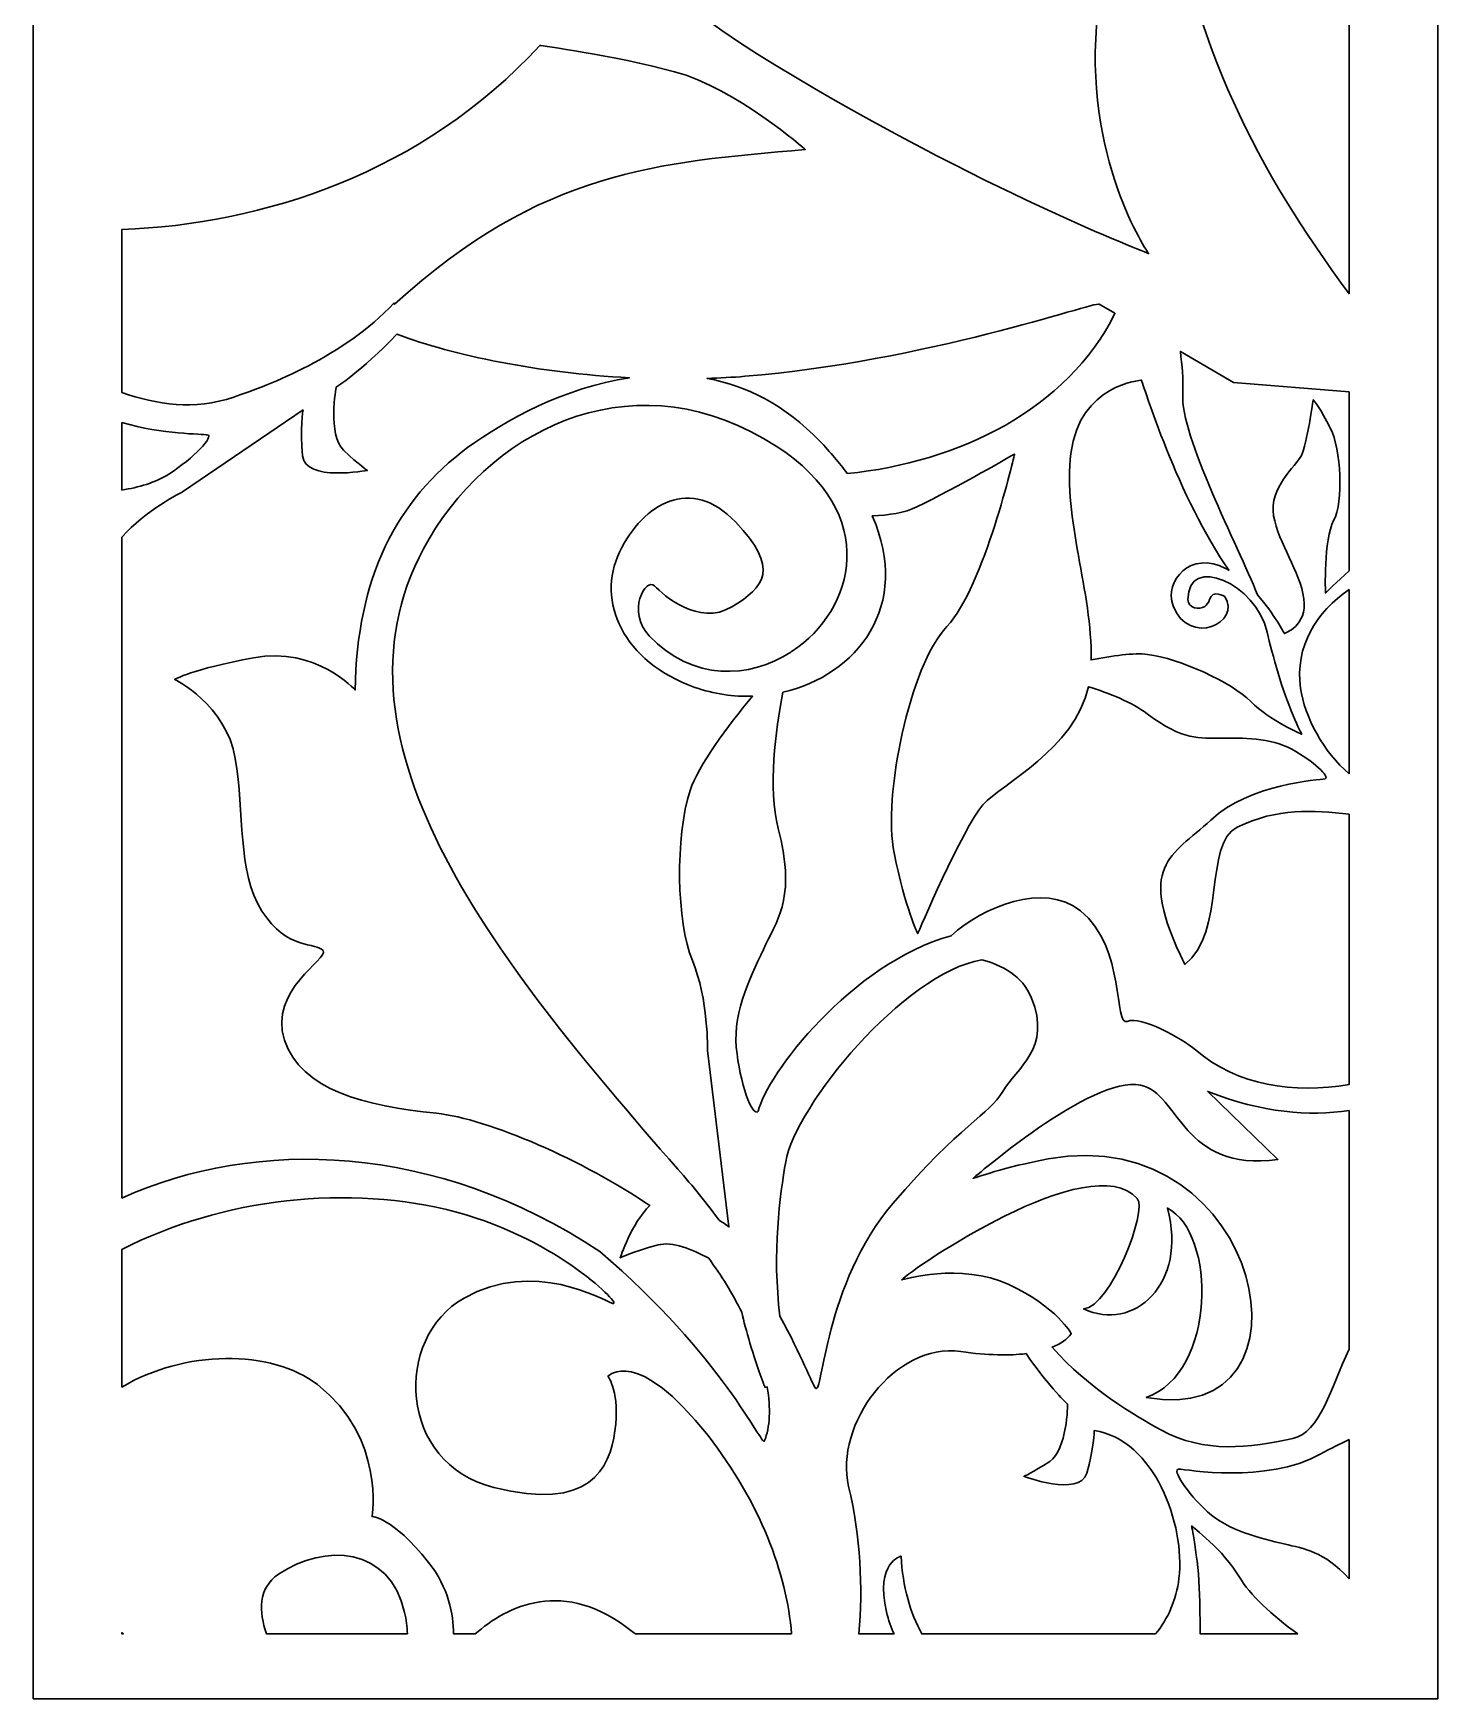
# Model space of a CAD drawing. Header units: centimetres. Extents: x -21.3 to -15.9, y -9 to 9.
# Drawn here: x -21.26 to -15.89, y -9 to -2.63 of the extents above; entities that cross this region are included whole.
import ezdxf

# ---------------------------------------------------------------- set-up
doc = ezdxf.new("R2010")
doc.units = ezdxf.units.CM
doc.header["$MEASUREMENT"] = 0
doc.layers.add('layer 1', color=7, linetype='Continuous')

msp = doc.modelspace()

# ---------------------------------------------------------------- linework, layer by layer
at = {"layer": 'layer 1', "color": 250, "lineweight": 30}
for points, knots in [([(-21.26099, 9.00077), (-21.26099, 9.00077), (-15.89279, 9.00077), (-15.89279, 9.00077), (-15.89279, 9.00077), (-15.89279, 9.00077), (-15.89279, -9.00021), (-15.89279, -9.00021), (-15.89279, -9.00021), (-15.89279, -9.00021), (-21.26099, -9.00021), (-21.26099, -9.00021), (-21.26099, -9.00021), (-21.26099, -9.00021), (-21.26099, 9.00077), (-21.26099, 9.00077)], [0, 0, 0, 0, 0.2, 0.2, 0.2, 0.2, 0.4, 0.4, 0.4, 0.4, 0.6, 0.6, 0.6, 0.6, 1, 1, 1, 1]), ([(-16.23116, 0.52583), (-16.23116, 0.52583), (-16.23116, -0.89226), (-16.23116, -0.89226), (-16.23116, -0.89226), (-16.38729, -1.18133), (-16.62016, -1.33852), (-16.84427, -1.40549), (-16.84427, -1.40549), (-17.38418, -1.56679), (-18.0087, -1.17546), (-18.00496, -0.71056), (-18.00496, -0.71056), (-18.00246, -0.39948), (-17.71623, -0.3293), (-17.47794, -0.42569), (-17.47794, -0.42569), (-17.23965, -0.52208), (-17.44156, -0.93587), (-17.44156, -0.93587), (-17.44156, -0.93587), (-16.81967, -0.92422), (-16.37366, -0.23757), (-16.59566, 0.23673), (-16.59566, 0.23673), (-16.81765, 0.71104), (-17.58626, 0.68906), (-17.83965, 0.389), (-17.83965, 0.389), (-18.09305, 0.08893), (-17.95333, -0.25146), (-17.95333, -0.25146), (-17.95333, -0.25146), (-17.95333, -0.25146), (-18.04089, -0.26507), (-18.16164, -0.50782), (-18.16164, -0.50782), (-18.28239, -0.75058), (-18.16151, -0.9698), (-18.16151, -0.9698), (-18.16151, -0.9698), (-18.16151, -0.9698), (-18.62085, -0.52851), (-19.01027, -1.00581), (-19.01027, -1.00581), (-19.39967, -1.4831), (-19.24186, -1.9908), (-18.88003, -2.23263), (-18.88003, -2.23263), (-18.5182, -2.47448), (-18.02222, -2.28029), (-18.02222, -2.28029), (-18.02222, -2.28029), (-18.02222, -2.28029), (-18.40432, -2.0096), (-18.35461, -1.57811), (-18.35461, -1.57811), (-18.30491, -1.14662), (-18.14222, -1.15566), (-18.14222, -1.15566), (-18.14222, -1.15566), (-17.74817, -1.70984), (-16.77642, -1.88249), (-16.23116, -1.24001), (-16.23116, -1.24001), (-16.23116, -1.24001), (-16.23116, -3.62819), (-16.23116, -3.62819), (-16.23116, -3.62819), (-16.58368, -3.15017), (-16.81673, -2.71034), (-16.95687, -1.94452), (-16.95687, -1.94452), (-16.95687, -1.94452), (-17.12875, -1.99469), (-17.19177, -2.55152), (-17.19177, -2.55152), (-17.25481, -3.10835), (-16.9975, -3.47449), (-16.9975, -3.47449), (-16.9975, -3.47449), (-16.9975, -3.47449), (-17.63669, -3.23048), (-18.42051, -2.75692), (-18.42051, -2.75692), (-19.20431, -2.28335), (-19.50658, -1.72702), (-19.64079, -1.43061), (-19.64079, -1.43061), (-19.75668, -1.1747), (-19.76696, -0.78798), (-19.62021, -0.38415), (-19.62021, -0.38415), (-19.61056, -0.36448), (-19.60267, -0.34416), (-19.59689, -0.32309), (-19.59689, -0.32309), (-19.57932, -0.27934), (-19.55989, -0.23547), (-19.53853, -0.19159), (-19.53853, -0.19159), (-19.30946, 0.27912), (-19.14923, 0.16463), (-19.14923, 0.16463), (-19.14923, 0.16463), (-19.14923, 0.16463), (-19.18798, 0.07789), (-19.12648, -0.08668), (-19.12648, -0.08668), (-19.06496, -0.25123), (-18.93416, -0.42521), (-18.52782, -0.23107), (-18.52782, -0.23107), (-18.12147, -0.03693), (-18.22652, 0.53013), (-18.58172, 0.64433), (-18.58172, 0.64433), (-18.93692, 0.75853), (-19.19809, 0.51187), (-19.24299, 0.48658), (-19.24299, 0.48658), (-19.2879, 0.46128), (-19.06501, 0.82122), (-18.63344, 1.03617), (-18.63344, 1.03617), (-17.99179, 1.35576), (-17.07093, 1.32055), (-16.53639, 0.89133), (-16.53639, 0.89133), (-16.41379, 0.79289), (-16.31036, 0.66856), (-16.23116, 0.52583)], [0, 0, 0, 0, 0.0294118, 0.0294118, 0.0294118, 0.0294118, 0.0588235, 0.0588235, 0.0588235, 0.0588235, 0.0882353, 0.0882353, 0.0882353, 0.0882353, 0.1176471, 0.1176471, 0.1176471, 0.1176471, 0.1470588, 0.1470588, 0.1470588, 0.1470588, 0.1764706, 0.1764706, 0.1764706, 0.1764706, 0.2058824, 0.2058824, 0.2058824, 0.2058824, 0.2352941, 0.2352941, 0.2352941, 0.2352941, 0.2647059, 0.2647059, 0.2647059, 0.2647059, 0.2941176, 0.2941176, 0.2941176, 0.2941176, 0.3235294, 0.3235294, 0.3235294, 0.3235294, 0.3529412, 0.3529412, 0.3529412, 0.3529412, 0.3823529, 0.3823529, 0.3823529, 0.3823529, 0.4117647, 0.4117647, 0.4117647, 0.4117647, 0.4411765, 0.4411765, 0.4411765, 0.4411765, 0.4705882, 0.4705882, 0.4705882, 0.4705882, 0.5, 0.5, 0.5, 0.5, 0.5294118, 0.5294118, 0.5294118, 0.5294118, 0.5588235, 0.5588235, 0.5588235, 0.5588235, 0.5882353, 0.5882353, 0.5882353, 0.5882353, 0.6176471, 0.6176471, 0.6176471, 0.6176471, 0.6470588, 0.6470588, 0.6470588, 0.6470588, 0.6764706, 0.6764706, 0.6764706, 0.6764706, 0.7058824, 0.7058824, 0.7058824, 0.7058824, 0.7352941, 0.7352941, 0.7352941, 0.7352941, 0.7647059, 0.7647059, 0.7647059, 0.7647059, 0.7941176, 0.7941176, 0.7941176, 0.7941176, 0.8235294, 0.8235294, 0.8235294, 0.8235294, 0.8529412, 0.8529412, 0.8529412, 0.8529412, 0.8823529, 0.8823529, 0.8823529, 0.8823529, 0.9117647, 0.9117647, 0.9117647, 0.9117647, 0.9411765, 0.9411765, 0.9411765, 0.9411765, 1, 1, 1, 1]), ([(-20.92262, -4.00613), (-20.92262, -4.00613), (-20.92262, -3.38247), (-20.92262, -3.38247), (-20.92262, -3.38247), (-20.38382, -3.36266), (-19.77515, -3.16764), (-19.32469, -2.67902), (-19.32469, -2.67902), (-19.32469, -2.67902), (-19.04544, -2.71601), (-18.81018, -2.77918), (-18.81018, -2.77918), (-18.57492, -2.84235), (-18.31029, -3.07642), (-18.31029, -3.07642), (-18.31029, -3.07642), (-18.8744, -3.12659), (-19.31628, -3.15445), (-19.88011, -3.66845), (-19.88011, -3.66845), (-19.88011, -3.66845), (-19.88287, -3.66375), (-19.88287, -3.66375), (-19.88287, -3.66375), (-20.07482, -3.86981), (-20.35775, -3.97712), (-20.49466, -4.02335), (-20.49466, -4.02335), (-20.64719, -4.07484), (-20.78844, -4.05147), (-20.92262, -4.00613)], [0, 0, 0, 0, 0.1111111, 0.1111111, 0.1111111, 0.1111111, 0.2222222, 0.2222222, 0.2222222, 0.2222222, 0.3333333, 0.3333333, 0.3333333, 0.3333333, 0.4444444, 0.4444444, 0.4444444, 0.4444444, 0.5555556, 0.5555556, 0.5555556, 0.5555556, 0.6666667, 0.6666667, 0.6666667, 0.6666667, 0.7777778, 0.7777778, 0.7777778, 0.7777778, 1, 1, 1, 1]), ([(-18.14967, -4.3154), (-18.17947, -4.27493), (-18.21414, -4.23375), (-18.25432, -4.19194), (-18.25432, -4.19194), (-18.38802, -4.05284), (-18.53601, -3.98008), (-18.68548, -3.95206), (-18.68548, -3.95206), (-18.63728, -3.95042), (-18.58903, -3.94775), (-18.54091, -3.94388), (-18.54091, -3.94388), (-17.85621, -3.88886), (-17.20225, -3.65849), (-17.18656, -3.66764), (-17.18656, -3.66764), (-17.18656, -3.66764), (-17.12636, -3.70277), (-17.12636, -3.70277), (-17.12636, -3.70277), (-17.30738, -4.06992), (-17.7251, -4.27443), (-18.14967, -4.3154)], [0, 0, 0, 0, 0.1428571, 0.1428571, 0.1428571, 0.1428571, 0.2857143, 0.2857143, 0.2857143, 0.2857143, 0.4285714, 0.4285714, 0.4285714, 0.4285714, 0.5714286, 0.5714286, 0.5714286, 0.5714286, 0.7142857, 0.7142857, 0.7142857, 0.7142857, 1, 1, 1, 1]), ([(-20.92262, -7.08631), (-20.92262, -7.08631), (-20.92262, -4.55945), (-20.92262, -4.55945), (-20.92262, -4.55945), (-20.92262, -4.55945), (-20.92013, -4.55663), (-20.92013, -4.55663), (-20.92013, -4.55663), (-20.83696, -4.45977), (-20.69092, -4.38562), (-20.69092, -4.38562), (-20.69092, -4.38562), (-20.69092, -4.38562), (-20.22988, -4.07227), (-20.22988, -4.07227), (-20.22988, -4.07227), (-20.22988, -4.07227), (-20.24257, -4.14721), (-20.23206, -4.24801), (-20.23206, -4.24801), (-20.22154, -4.34882), (-19.98366, -4.30346), (-19.98366, -4.30346), (-19.98366, -4.30346), (-19.98366, -4.30346), (-20.01419, -4.2848), (-20.07525, -4.22603), (-20.07525, -4.22603), (-20.1363, -4.16724), (-20.10356, -3.9853), (-20.10356, -3.9853), (-20.10356, -3.9853), (-20.10356, -3.9853), (-20.01133, -3.92814), (-19.87086, -3.78333), (-19.87086, -3.78333), (-19.6537, -3.86438), (-19.33093, -3.93128), (-18.98238, -3.94924), (-18.98238, -3.94924), (-19.22948, -3.98645), (-19.45637, -4.11066), (-19.60074, -4.21651), (-19.60074, -4.21651), (-19.87233, -4.41562), (-20.0256, -4.71677), (-20.03038, -5.1438), (-20.03038, -5.1438), (-20.03038, -5.1438), (-20.18075, -4.97546), (-20.41918, -5.02012), (-20.41918, -5.02012), (-20.65759, -5.06479), (-20.72061, -5.10277), (-20.72061, -5.10277), (-20.72061, -5.10277), (-20.72061, -5.10277), (-20.5243, -5.19869), (-20.48895, -5.40556), (-20.48895, -5.40556), (-20.45361, -5.61243), (-20.48286, -5.83611), (-20.38706, -5.98837), (-20.38706, -5.98837), (-20.29125, -6.14065), (-20.17721, -6.10669), (-20.15366, -6.13946), (-20.15366, -6.13946), (-20.13011, -6.17224), (-20.36377, -6.28981), (-20.30071, -6.4818), (-20.30071, -6.4818), (-20.23765, -6.6738), (-19.9914, -6.73411), (-19.72021, -6.7617), (-19.72021, -6.7617), (-19.52136, -6.78193), (-19.1528, -6.94505), (-18.90432, -7.11489), (-18.90432, -7.11489), (-18.97296, -7.17952), (-19.01767, -7.31439), (-19.01767, -7.31439), (-19.01767, -7.31439), (-19.01767, -7.31439), (-18.97766, -7.29364), (-18.87293, -7.26515), (-18.87293, -7.26515), (-18.81854, -7.25037), (-18.74123, -7.28226), (-18.67946, -7.31634), (-18.67946, -7.31634), (-18.63125, -7.38062), (-18.58847, -7.45087), (-18.55317, -7.52221), (-18.55317, -7.52221), (-18.5374, -7.58958), (-18.51201, -7.68), (-18.47147, -7.79092), (-18.47147, -7.79092), (-18.46923, -7.79706), (-18.46696, -7.80308), (-18.46468, -7.80906), (-18.46468, -7.80906), (-18.46468, -7.80906), (-18.45565, -7.80898), (-18.45565, -7.80898), (-18.45565, -7.80898), (-18.44218, -7.88966), (-18.44454, -7.96164), (-18.46678, -8.01547), (-18.46678, -8.01547), (-18.47536, -8.03622), (-18.62684, -7.68934), (-19.09608, -7.29033), (-19.09608, -7.29033), (-19.72459, -6.87317), (-20.40883, -6.85433), (-20.92262, -7.08631)], [0, 0, 0, 0, 0.0322581, 0.0322581, 0.0322581, 0.0322581, 0.0645161, 0.0645161, 0.0645161, 0.0645161, 0.0967742, 0.0967742, 0.0967742, 0.0967742, 0.1290323, 0.1290323, 0.1290323, 0.1290323, 0.1612903, 0.1612903, 0.1612903, 0.1612903, 0.1935484, 0.1935484, 0.1935484, 0.1935484, 0.2258065, 0.2258065, 0.2258065, 0.2258065, 0.2580645, 0.2580645, 0.2580645, 0.2580645, 0.2903226, 0.2903226, 0.2903226, 0.2903226, 0.3225806, 0.3225806, 0.3225806, 0.3225806, 0.3548387, 0.3548387, 0.3548387, 0.3548387, 0.3870968, 0.3870968, 0.3870968, 0.3870968, 0.4193548, 0.4193548, 0.4193548, 0.4193548, 0.4516129, 0.4516129, 0.4516129, 0.4516129, 0.483871, 0.483871, 0.483871, 0.483871, 0.516129, 0.516129, 0.516129, 0.516129, 0.5483871, 0.5483871, 0.5483871, 0.5483871, 0.5806452, 0.5806452, 0.5806452, 0.5806452, 0.6129032, 0.6129032, 0.6129032, 0.6129032, 0.6451613, 0.6451613, 0.6451613, 0.6451613, 0.6774194, 0.6774194, 0.6774194, 0.6774194, 0.7096774, 0.7096774, 0.7096774, 0.7096774, 0.7419355, 0.7419355, 0.7419355, 0.7419355, 0.7741935, 0.7741935, 0.7741935, 0.7741935, 0.8064516, 0.8064516, 0.8064516, 0.8064516, 0.8387097, 0.8387097, 0.8387097, 0.8387097, 0.8709677, 0.8709677, 0.8709677, 0.8709677, 0.9032258, 0.9032258, 0.9032258, 0.9032258, 0.9354839, 0.9354839, 0.9354839, 0.9354839, 1, 1, 1, 1]), ([(-18.63926, -7.17103), (-18.68638, -7.10734), (-18.7389, -7.04156), (-18.79742, -6.97493), (-18.79742, -6.97493), (-19.51161, -6.16177), (-20.18726, -5.31259), (-19.74839, -4.56576), (-19.74839, -4.56576), (-19.48943, -4.12507), (-18.94159, -3.874), (-18.4213, -4.21089), (-18.4213, -4.21089), (-18.01921, -4.47125), (-18.12237, -4.83787), (-18.36012, -4.99524), (-18.36012, -4.99524), (-18.36012, -4.99524), (-18.3593, -4.99227), (-18.3593, -4.99227), (-18.3593, -4.99227), (-18.3593, -4.99227), (-18.36131, -4.99441), (-18.36501, -4.99844), (-18.36501, -4.99844), (-18.5235, -5.10066), (-18.73976, -5.11041), (-18.90663, -4.93604), (-18.90663, -4.93604), (-18.99517, -4.84353), (-18.91925, -4.71095), (-18.8862, -4.74519), (-18.8862, -4.74519), (-18.85316, -4.77942), (-18.71777, -4.90122), (-18.59075, -4.8254), (-18.59075, -4.8254), (-18.46373, -4.74959), (-18.4082, -4.67805), (-18.57714, -4.50075), (-18.57714, -4.50075), (-18.74609, -4.32342), (-18.92967, -4.42822), (-19.01997, -4.61581), (-19.01997, -4.61581), (-19.11029, -4.80342), (-19.00765, -5.03598), (-18.73184, -5.13324), (-18.73184, -5.13324), (-18.65938, -5.1588), (-18.58458, -5.16937), (-18.5117, -5.16699), (-18.5117, -5.16699), (-18.60794, -5.28342), (-18.71972, -5.43196), (-18.75052, -5.52709), (-18.75052, -5.52709), (-18.8075, -5.70309), (-18.80281, -6.03153), (-18.74164, -6.1776), (-18.74164, -6.1776), (-18.68046, -6.32366), (-18.68356, -6.52195), (-18.68356, -6.52195), (-18.68356, -6.52195), (-18.68356, -6.52195), (-18.60198, -7.19602), (-18.60198, -7.19602), (-18.60198, -7.19602), (-18.60198, -7.19602), (-18.61522, -7.18613), (-18.63926, -7.17103)], [0, 0, 0, 0, 0.0526316, 0.0526316, 0.0526316, 0.0526316, 0.1052632, 0.1052632, 0.1052632, 0.1052632, 0.1578947, 0.1578947, 0.1578947, 0.1578947, 0.2105263, 0.2105263, 0.2105263, 0.2105263, 0.2631579, 0.2631579, 0.2631579, 0.2631579, 0.3157895, 0.3157895, 0.3157895, 0.3157895, 0.3684211, 0.3684211, 0.3684211, 0.3684211, 0.4210526, 0.4210526, 0.4210526, 0.4210526, 0.4736842, 0.4736842, 0.4736842, 0.4736842, 0.5263158, 0.5263158, 0.5263158, 0.5263158, 0.5789474, 0.5789474, 0.5789474, 0.5789474, 0.6315789, 0.6315789, 0.6315789, 0.6315789, 0.6842105, 0.6842105, 0.6842105, 0.6842105, 0.7368421, 0.7368421, 0.7368421, 0.7368421, 0.7894737, 0.7894737, 0.7894737, 0.7894737, 0.8421053, 0.8421053, 0.8421053, 0.8421053, 0.8947368, 0.8947368, 0.8947368, 0.8947368, 1, 1, 1, 1]), ([(-16.23116, -4.003), (-16.23116, -4.003), (-16.23116, -4.68812), (-16.23116, -4.68812), (-16.23116, -4.68812), (-16.27554, -4.72789), (-16.32176, -4.77296), (-16.32176, -4.77296), (-16.32176, -4.77296), (-16.32176, -4.77296), (-16.32982, -4.567), (-16.29042, -4.49556), (-16.29042, -4.49556), (-16.25101, -4.42414), (-16.26328, -4.2217), (-16.302, -4.14364), (-16.302, -4.14364), (-16.34073, -4.06559), (-16.36851, -4.03365), (-16.36851, -4.03365), (-16.36851, -4.03365), (-16.36851, -4.03365), (-16.39263, -4.20391), (-16.41371, -4.24611), (-16.41371, -4.24611), (-16.43478, -4.2883), (-16.53841, -4.36908), (-16.51984, -4.47685), (-16.51984, -4.47685), (-16.50128, -4.58462), (-16.41874, -4.68927), (-16.40435, -4.79423), (-16.40435, -4.79423), (-16.38995, -4.89919), (-16.47935, -4.92714), (-16.47935, -4.92714), (-16.47935, -4.92714), (-16.47935, -4.92714), (-16.51797, -4.85194), (-16.58106, -4.78001), (-16.58106, -4.78001), (-16.6574, -4.58891), (-16.87617, -4.17456), (-16.86735, -4.01079), (-16.86735, -4.01079), (-16.86403, -3.9493), (-16.86994, -3.90246), (-16.87635, -3.84868), (-16.87635, -3.84868), (-16.87635, -3.84868), (-16.67353, -3.96704), (-16.67353, -3.96704), (-16.67353, -3.96704), (-16.67353, -3.96704), (-16.23116, -4.003), (-16.23116, -4.003)], [0, 0, 0, 0, 0.0666667, 0.0666667, 0.0666667, 0.0666667, 0.1333333, 0.1333333, 0.1333333, 0.1333333, 0.2, 0.2, 0.2, 0.2, 0.2666667, 0.2666667, 0.2666667, 0.2666667, 0.3333333, 0.3333333, 0.3333333, 0.3333333, 0.4, 0.4, 0.4, 0.4, 0.4666667, 0.4666667, 0.4666667, 0.4666667, 0.5333333, 0.5333333, 0.5333333, 0.5333333, 0.6, 0.6, 0.6, 0.6, 0.6666667, 0.6666667, 0.6666667, 0.6666667, 0.7333333, 0.7333333, 0.7333333, 0.7333333, 0.8, 0.8, 0.8, 0.8, 0.8666667, 0.8666667, 0.8666667, 0.8666667, 1, 1, 1, 1]), ([(-16.68975, -4.6859), (-16.69428, -4.6832), (-16.69884, -4.68063), (-16.70347, -4.67819), (-16.70347, -4.67819), (-16.83552, -4.60854), (-16.94032, -4.72627), (-16.9042, -4.82105), (-16.9042, -4.82105), (-16.8433, -4.98093), (-16.64007, -4.88474), (-16.70627, -4.78596), (-16.70627, -4.78596), (-16.70627, -4.78596), (-16.75358, -4.75741), (-16.76491, -4.79711), (-16.76491, -4.79711), (-16.76846, -4.80951), (-16.77525, -4.81804), (-16.7829, -4.82378), (-16.7829, -4.82378), (-16.80331, -4.83914), (-16.84678, -4.83043), (-16.84721, -4.79726), (-16.84721, -4.79726), (-16.84944, -4.6216), (-16.58416, -4.73762), (-16.5452, -4.92191), (-16.5452, -4.92191), (-16.53581, -4.96635), (-16.51926, -5.02032), (-16.50296, -5.07839), (-16.50296, -5.07839), (-16.4693, -5.19833), (-16.41275, -5.31236), (-16.41275, -5.31236), (-16.41275, -5.31236), (-16.41275, -5.31236), (-16.5346, -5.26069), (-16.60724, -5.18735), (-16.60724, -5.18735), (-16.6799, -5.114), (-16.87907, -5.02296), (-17.00181, -5.00727), (-17.00181, -5.00727), (-17.05321, -5.00069), (-17.13729, -5.01248), (-17.21764, -5.02845), (-17.21764, -5.02845), (-17.21213, -4.76864), (-17.32631, -4.48622), (-17.29495, -4.2386), (-17.29495, -4.2386), (-17.26139, -3.97371), (-17.02473, -3.95874), (-17.02473, -3.95874), (-17.02473, -3.95874), (-17.02473, -3.95874), (-16.88151, -4.41947), (-16.68975, -4.6859)], [0, 0, 0, 0, 0.0625, 0.0625, 0.0625, 0.0625, 0.125, 0.125, 0.125, 0.125, 0.1875, 0.1875, 0.1875, 0.1875, 0.25, 0.25, 0.25, 0.25, 0.3125, 0.3125, 0.3125, 0.3125, 0.375, 0.375, 0.375, 0.375, 0.4375, 0.4375, 0.4375, 0.4375, 0.5, 0.5, 0.5, 0.5, 0.5625, 0.5625, 0.5625, 0.5625, 0.625, 0.625, 0.625, 0.625, 0.6875, 0.6875, 0.6875, 0.6875, 0.75, 0.75, 0.75, 0.75, 0.8125, 0.8125, 0.8125, 0.8125, 0.875, 0.875, 0.875, 0.875, 1, 1, 1, 1]), ([(-20.92262, -4.37868), (-20.92262, -4.37868), (-20.92262, -4.12078), (-20.92262, -4.12078), (-20.92262, -4.12078), (-20.76532, -4.1659), (-20.61443, -4.16412), (-20.59585, -4.16763), (-20.59585, -4.16763), (-20.56778, -4.17292), (-20.64702, -4.25598), (-20.74307, -4.31775), (-20.74307, -4.31775), (-20.79528, -4.35131), (-20.85924, -4.36869), (-20.92262, -4.37868)], [0, 0, 0, 0, 0.2, 0.2, 0.2, 0.2, 0.4, 0.4, 0.4, 0.4, 0.6, 0.6, 0.6, 0.6, 1, 1, 1, 1]), ([(-16.23116, -5.61743), (-16.23116, -5.61743), (-16.23116, -6.65216), (-16.23116, -6.65216), (-16.23116, -6.65216), (-16.44317, -6.68675), (-16.65747, -6.65761), (-16.81902, -6.51933), (-16.81902, -6.51933), (-16.8693, -6.47629), (-17.02635, -6.38873), (-17.07913, -6.41047), (-17.07913, -6.41047), (-17.13191, -6.43221), (-17.08398, -6.12698), (-17.25834, -5.98781), (-17.25834, -5.98781), (-17.39906, -5.87548), (-17.63033, -5.97214), (-17.75286, -6.08266), (-17.75286, -6.08266), (-18.1335, -6.18911), (-18.45841, -6.61302), (-18.48998, -6.75394), (-18.48998, -6.75394), (-18.51309, -6.7802), (-18.56078, -6.64664), (-18.57372, -6.50836), (-18.57372, -6.50836), (-18.58664, -6.37005), (-18.51241, -6.22315), (-18.46033, -6.11531), (-18.46033, -6.11531), (-18.40825, -6.00745), (-18.34913, -5.92638), (-18.41342, -5.6726), (-18.41342, -5.6726), (-18.45257, -5.518), (-18.42396, -5.29926), (-18.3956, -5.15192), (-18.3956, -5.15192), (-18.1131, -5.0868), (-17.90202, -4.82171), (-18.0542, -4.47733), (-18.0542, -4.47733), (-17.99124, -4.47518), (-17.92975, -4.46581), (-17.88344, -4.44327), (-17.88344, -4.44327), (-17.7322, -4.3696), (-17.51055, -4.2413), (-17.51055, -4.2413), (-17.51055, -4.2413), (-17.51055, -4.2413), (-17.6257, -4.74913), (-17.76869, -4.90007), (-17.76869, -4.90007), (-17.91166, -5.05102), (-18.01421, -5.55272), (-17.97075, -5.76644), (-17.97075, -5.76644), (-17.92728, -5.98016), (-17.88033, -6.07475), (-17.88033, -6.07475), (-17.88033, -6.07475), (-17.88033, -6.07475), (-17.70997, -5.6733), (-17.63089, -5.58283), (-17.63089, -5.58283), (-17.55654, -5.49783), (-17.28193, -5.37301), (-17.22816, -5.13069), (-17.22816, -5.13069), (-17.14828, -5.15549), (-17.06212, -5.18974), (-17.00378, -5.23387), (-17.00378, -5.23387), (-16.86622, -5.33794), (-16.80084, -5.3269), (-16.721, -5.32698), (-16.721, -5.32698), (-16.64118, -5.32706), (-16.53154, -5.32534), (-16.45063, -5.36977), (-16.45063, -5.36977), (-16.36973, -5.4142), (-16.30106, -5.47668), (-16.32331, -5.48246), (-16.32331, -5.48246), (-16.34555, -5.48824), (-16.61085, -5.50065), (-16.76042, -5.64067), (-16.76042, -5.64067), (-16.90997, -5.78069), (-17.04968, -5.80897), (-16.85918, -6.19262), (-16.85918, -6.19262), (-16.70147, -6.07002), (-16.78797, -5.73107), (-16.65903, -5.66787), (-16.65903, -5.66787), (-16.50519, -5.59248), (-16.36947, -5.60381), (-16.23116, -5.61743)], [0, 0, 0, 0, 0.037037, 0.037037, 0.037037, 0.037037, 0.0740741, 0.0740741, 0.0740741, 0.0740741, 0.1111111, 0.1111111, 0.1111111, 0.1111111, 0.1481481, 0.1481481, 0.1481481, 0.1481481, 0.1851852, 0.1851852, 0.1851852, 0.1851852, 0.2222222, 0.2222222, 0.2222222, 0.2222222, 0.2592593, 0.2592593, 0.2592593, 0.2592593, 0.2962963, 0.2962963, 0.2962963, 0.2962963, 0.3333333, 0.3333333, 0.3333333, 0.3333333, 0.3703704, 0.3703704, 0.3703704, 0.3703704, 0.4074074, 0.4074074, 0.4074074, 0.4074074, 0.4444444, 0.4444444, 0.4444444, 0.4444444, 0.4814815, 0.4814815, 0.4814815, 0.4814815, 0.5185185, 0.5185185, 0.5185185, 0.5185185, 0.5555556, 0.5555556, 0.5555556, 0.5555556, 0.5925926, 0.5925926, 0.5925926, 0.5925926, 0.6296296, 0.6296296, 0.6296296, 0.6296296, 0.6666667, 0.6666667, 0.6666667, 0.6666667, 0.7037037, 0.7037037, 0.7037037, 0.7037037, 0.7407407, 0.7407407, 0.7407407, 0.7407407, 0.7777778, 0.7777778, 0.7777778, 0.7777778, 0.8148148, 0.8148148, 0.8148148, 0.8148148, 0.8518519, 0.8518519, 0.8518519, 0.8518519, 0.8888889, 0.8888889, 0.8888889, 0.8888889, 0.9259259, 0.9259259, 0.9259259, 0.9259259, 1, 1, 1, 1]), ([(-16.23116, -4.75877), (-16.23116, -4.75877), (-16.23116, -5.46356), (-16.23116, -5.46356), (-16.23116, -5.46356), (-16.33004, -5.38047), (-16.40155, -5.24516), (-16.41699, -5.13627), (-16.41699, -5.13627), (-16.43974, -4.97587), (-16.35556, -4.84452), (-16.23116, -4.75877)], [0, 0, 0, 0, 0.25, 0.25, 0.25, 0.25, 0.5, 0.5, 0.5, 0.5, 1, 1, 1, 1]), ([(-17.63557, -6.17501), (-17.55927, -6.19397), (-17.48042, -6.23493), (-17.4454, -6.32116), (-17.4454, -6.32116), (-17.36731, -6.51343), (-17.50229, -6.58861), (-17.55543, -6.67862), (-17.55543, -6.67862), (-17.60857, -6.76863), (-17.71489, -6.80135), (-17.97567, -7.10715), (-17.97567, -7.10715), (-18.23645, -7.41296), (-18.24462, -7.84465), (-18.27081, -7.81249), (-18.27081, -7.81249), (-18.28395, -7.79635), (-18.32385, -7.69104), (-18.4068, -7.5372), (-18.4068, -7.5372), (-18.43789, -7.29797), (-18.40669, -7.07255), (-18.38507, -6.94768), (-18.38507, -6.94768), (-18.34811, -6.73422), (-17.93581, -6.22706), (-17.63557, -6.17501)], [0, 0, 0, 0, 0.125, 0.125, 0.125, 0.125, 0.25, 0.25, 0.25, 0.25, 0.375, 0.375, 0.375, 0.375, 0.5, 0.5, 0.5, 0.5, 0.625, 0.625, 0.625, 0.625, 0.75, 0.75, 0.75, 0.75, 1, 1, 1, 1]), ([(-16.23116, -6.75113), (-16.23116, -6.75113), (-16.23116, -7.66377), (-16.23116, -7.66377), (-16.23116, -7.66377), (-16.30139, -7.8109), (-16.34176, -7.98254), (-16.44632, -8.00529), (-16.44632, -8.00529), (-16.61168, -8.04126), (-16.78368, -8.06392), (-16.95126, -7.97239), (-16.95126, -7.97239), (-17.0479, -7.91961), (-17.22702, -7.81379), (-17.3667, -7.65666), (-17.3667, -7.65666), (-17.33265, -7.64269), (-17.30885, -7.62468), (-17.29342, -7.6048), (-17.29342, -7.6048), (-17.29342, -7.6048), (-17.34644, -7.50335), (-17.53156, -7.41703), (-17.53156, -7.41703), (-17.71667, -7.33069), (-17.9414, -7.39869), (-17.9414, -7.39869), (-17.9414, -7.39869), (-17.90911, -7.36091), (-17.21863, -6.88708), (-17.04102, -7.08789), (-17.04102, -7.08789), (-17.00095, -7.13318), (-17.14287, -7.50187), (-17.24625, -7.50953), (-17.24625, -7.50953), (-17.05562, -7.60005), (-16.84711, -7.41431), (-16.92612, -7.12448), (-16.92612, -7.12448), (-16.73848, -7.2175), (-16.73857, -7.75424), (-17.00684, -7.84871), (-17.00684, -7.84871), (-16.31768, -7.97438), (-16.55635, -6.78508), (-17.38185, -6.93639), (-17.38185, -6.93639), (-17.54609, -6.9665), (-17.66903, -7.01102), (-17.66903, -7.01102), (-17.66903, -7.01102), (-17.66903, -7.01102), (-17.2133, -6.61459), (-17.0288, -6.65418), (-17.0288, -6.65418), (-16.87824, -6.68648), (-16.87066, -6.98865), (-16.5038, -6.93836), (-16.5038, -6.93836), (-16.5038, -6.93836), (-16.77174, -6.67842), (-16.77174, -6.67842), (-16.77174, -6.67842), (-16.56057, -6.76071), (-16.38544, -6.77357), (-16.23116, -6.75113)], [0, 0, 0, 0, 0.0555556, 0.0555556, 0.0555556, 0.0555556, 0.1111111, 0.1111111, 0.1111111, 0.1111111, 0.1666667, 0.1666667, 0.1666667, 0.1666667, 0.2222222, 0.2222222, 0.2222222, 0.2222222, 0.2777778, 0.2777778, 0.2777778, 0.2777778, 0.3333333, 0.3333333, 0.3333333, 0.3333333, 0.3888889, 0.3888889, 0.3888889, 0.3888889, 0.4444444, 0.4444444, 0.4444444, 0.4444444, 0.5, 0.5, 0.5, 0.5, 0.5555556, 0.5555556, 0.5555556, 0.5555556, 0.6111111, 0.6111111, 0.6111111, 0.6111111, 0.6666667, 0.6666667, 0.6666667, 0.6666667, 0.7222222, 0.7222222, 0.7222222, 0.7222222, 0.7777778, 0.7777778, 0.7777778, 0.7777778, 0.8333333, 0.8333333, 0.8333333, 0.8333333, 0.8888889, 0.8888889, 0.8888889, 0.8888889, 1, 1, 1, 1]), ([(-18.36233, -8.7526), (-18.36233, -8.7526), (-18.95959, -8.7526), (-18.95959, -8.7526), (-18.95959, -8.7526), (-18.96201, -8.75062), (-18.96436, -8.74862), (-18.9668, -8.74665), (-18.9668, -8.74665), (-19.23368, -8.53144), (-19.45325, -8.64828), (-19.5717, -8.7526), (-19.5717, -8.7526), (-19.5717, -8.7526), (-19.65471, -8.7526), (-19.65471, -8.7526), (-19.65471, -8.7526), (-19.65495, -8.67874), (-19.67288, -8.57597), (-19.7501, -8.47918), (-19.7501, -8.47918), (-19.89258, -8.30066), (-19.96659, -8.30392), (-19.96659, -8.30392), (-19.96659, -8.30392), (-19.96659, -8.30392), (-19.91381, -8.00281), (-20.175, -7.79925), (-20.175, -7.79925), (-20.34903, -7.66362), (-20.68762, -7.6665), (-20.92262, -7.8089), (-20.92262, -7.8089), (-20.92262, -7.8089), (-20.92262, -7.2826), (-20.92262, -7.2826), (-20.92262, -7.2826), (-20.5426, -7.08695), (-20.05227, -7.03043), (-19.64309, -7.13991), (-19.64309, -7.13991), (-19.25164, -7.24462), (-19.00456, -7.50213), (-19.04582, -7.48884), (-19.04582, -7.48884), (-19.08709, -7.47556), (-19.345, -7.31691), (-19.61466, -7.46861), (-19.61466, -7.46861), (-19.88433, -7.62031), (-19.86788, -8.10097), (-19.50079, -8.19284), (-19.50079, -8.19284), (-19.13372, -8.2847), (-19.05821, -8.12104), (-19.03763, -7.97644), (-19.03763, -7.97644), (-19.01705, -7.83186), (-19.06437, -7.76734), (-19.06437, -7.76734), (-19.06437, -7.76734), (-19.06437, -7.76734), (-18.95408, -7.64745), (-18.68198, -7.99446), (-18.68198, -7.99446), (-18.48343, -8.24766), (-18.38125, -8.52076), (-18.36233, -8.7526)], [0, 0, 0, 0, 0.0555556, 0.0555556, 0.0555556, 0.0555556, 0.1111111, 0.1111111, 0.1111111, 0.1111111, 0.1666667, 0.1666667, 0.1666667, 0.1666667, 0.2222222, 0.2222222, 0.2222222, 0.2222222, 0.2777778, 0.2777778, 0.2777778, 0.2777778, 0.3333333, 0.3333333, 0.3333333, 0.3333333, 0.3888889, 0.3888889, 0.3888889, 0.3888889, 0.4444444, 0.4444444, 0.4444444, 0.4444444, 0.5, 0.5, 0.5, 0.5, 0.5555556, 0.5555556, 0.5555556, 0.5555556, 0.6111111, 0.6111111, 0.6111111, 0.6111111, 0.6666667, 0.6666667, 0.6666667, 0.6666667, 0.7222222, 0.7222222, 0.7222222, 0.7222222, 0.7777778, 0.7777778, 0.7777778, 0.7777778, 0.8333333, 0.8333333, 0.8333333, 0.8333333, 0.8888889, 0.8888889, 0.8888889, 0.8888889, 1, 1, 1, 1]), ([(-16.97082, -8.7526), (-16.97082, -8.7526), (-17.8648, -8.7526), (-17.8648, -8.7526), (-17.8648, -8.7526), (-17.90865, -8.67262), (-17.93773, -8.57154), (-17.94396, -8.45533), (-17.94396, -8.45533), (-17.94396, -8.45533), (-18.04342, -8.47726), (-17.99953, -8.66818), (-17.99953, -8.66818), (-17.99239, -8.69926), (-17.9825, -8.72729), (-17.97067, -8.7526), (-17.97067, -8.7526), (-17.97067, -8.7526), (-18.10604, -8.7526), (-18.10604, -8.7526), (-18.10604, -8.7526), (-18.08898, -8.57336), (-18.09866, -8.3849), (-18.14452, -8.18825), (-18.14452, -8.18825), (-18.19939, -7.953), (-17.96865, -7.6376), (-17.71601, -7.67295), (-17.71601, -7.67295), (-17.61193, -7.68751), (-17.52984, -7.68869), (-17.46598, -7.68086), (-17.46598, -7.68086), (-17.37254, -7.81546), (-17.30716, -7.87422), (-17.30716, -7.87422), (-17.30716, -7.87422), (-17.30716, -7.87422), (-17.30892, -8.04818), (-17.37589, -8.09288), (-17.37589, -8.09288), (-17.44289, -8.13755), (-17.47449, -8.14993), (-17.47449, -8.14993), (-17.47449, -8.14993), (-17.47449, -8.14993), (-17.26193, -8.23025), (-17.2344, -8.13848), (-17.2344, -8.13848), (-17.20685, -8.0467), (-17.2054, -7.97517), (-17.2054, -7.97517), (-17.2054, -7.97517), (-16.97668, -8.00862), (-16.85669, -8.33407), (-16.88188, -8.54049), (-16.88188, -8.54049), (-16.89199, -8.62336), (-16.92397, -8.69404), (-16.97082, -8.7526)], [0, 0, 0, 0, 0.0625, 0.0625, 0.0625, 0.0625, 0.125, 0.125, 0.125, 0.125, 0.1875, 0.1875, 0.1875, 0.1875, 0.25, 0.25, 0.25, 0.25, 0.3125, 0.3125, 0.3125, 0.3125, 0.375, 0.375, 0.375, 0.375, 0.4375, 0.4375, 0.4375, 0.4375, 0.5, 0.5, 0.5, 0.5, 0.5625, 0.5625, 0.5625, 0.5625, 0.625, 0.625, 0.625, 0.625, 0.6875, 0.6875, 0.6875, 0.6875, 0.75, 0.75, 0.75, 0.75, 0.8125, 0.8125, 0.8125, 0.8125, 0.875, 0.875, 0.875, 0.875, 1, 1, 1, 1]), ([(-16.23116, -8.00934), (-16.23116, -8.00934), (-16.23116, -8.54151), (-16.23116, -8.54151), (-16.23116, -8.54151), (-16.33092, -8.43471), (-16.40027, -8.42804), (-16.47962, -8.40856), (-16.47962, -8.40856), (-16.57003, -8.38639), (-16.69472, -8.358), (-16.77289, -8.28531), (-16.77289, -8.28531), (-16.85104, -8.2126), (-16.90986, -8.12283), (-16.8829, -8.12244), (-16.8829, -8.12244), (-16.85595, -8.12205), (-16.55165, -8.18137), (-16.33975, -8.06415), (-16.33975, -8.06415), (-16.30165, -8.04308), (-16.26505, -8.026), (-16.23116, -8.00934)], [0, 0, 0, 0, 0.1428571, 0.1428571, 0.1428571, 0.1428571, 0.2857143, 0.2857143, 0.2857143, 0.2857143, 0.4285714, 0.4285714, 0.4285714, 0.4285714, 0.5714286, 0.5714286, 0.5714286, 0.5714286, 0.7142857, 0.7142857, 0.7142857, 0.7142857, 1, 1, 1, 1]), ([(-16.42757, -8.7526), (-16.42757, -8.7526), (-16.80041, -8.7526), (-16.80041, -8.7526), (-16.80041, -8.7526), (-16.80051, -8.71469), (-16.80158, -8.67315), (-16.80209, -8.62984), (-16.80209, -8.62984), (-16.80378, -8.48464), (-16.83322, -8.33985), (-16.83322, -8.33985), (-16.83322, -8.33985), (-16.83322, -8.33985), (-16.7109, -8.43208), (-16.65087, -8.53527), (-16.65087, -8.53527), (-16.61357, -8.59938), (-16.52302, -8.68473), (-16.42757, -8.7526)], [0, 0, 0, 0, 0.1666667, 0.1666667, 0.1666667, 0.1666667, 0.3333333, 0.3333333, 0.3333333, 0.3333333, 0.5, 0.5, 0.5, 0.5, 0.6666667, 0.6666667, 0.6666667, 0.6666667, 1, 1, 1, 1]), ([(-19.83092, -8.7526), (-19.83092, -8.7526), (-20.36952, -8.7526), (-20.36952, -8.7526), (-20.36952, -8.7526), (-20.39881, -8.66856), (-20.40349, -8.57755), (-20.32364, -8.52444), (-20.32364, -8.52444), (-20.14629, -8.4065), (-19.89975, -8.41681), (-19.84158, -8.67061), (-19.84158, -8.67061), (-19.83535, -8.69779), (-19.83193, -8.72516), (-19.83092, -8.7526)], [0, 0, 0, 0, 0.2, 0.2, 0.2, 0.2, 0.4, 0.4, 0.4, 0.4, 0.6, 0.6, 0.6, 0.6, 1, 1, 1, 1]), ([(-20.91666, -8.7526), (-20.91666, -8.7526), (-20.92262, -8.7526), (-20.92262, -8.7526), (-20.92262, -8.7526), (-20.92262, -8.7526), (-20.92262, -8.74742), (-20.92262, -8.74742), (-20.92262, -8.74742), (-20.92065, -8.74917), (-20.91864, -8.75087), (-20.91666, -8.7526)], [0, 0, 0, 0, 0.25, 0.25, 0.25, 0.25, 0.5, 0.5, 0.5, 0.5, 1, 1, 1, 1])]:
    msp.add_open_spline(points, degree=3, knots=knots, dxfattribs=at)

doc.saveas('drawing.dxf')
